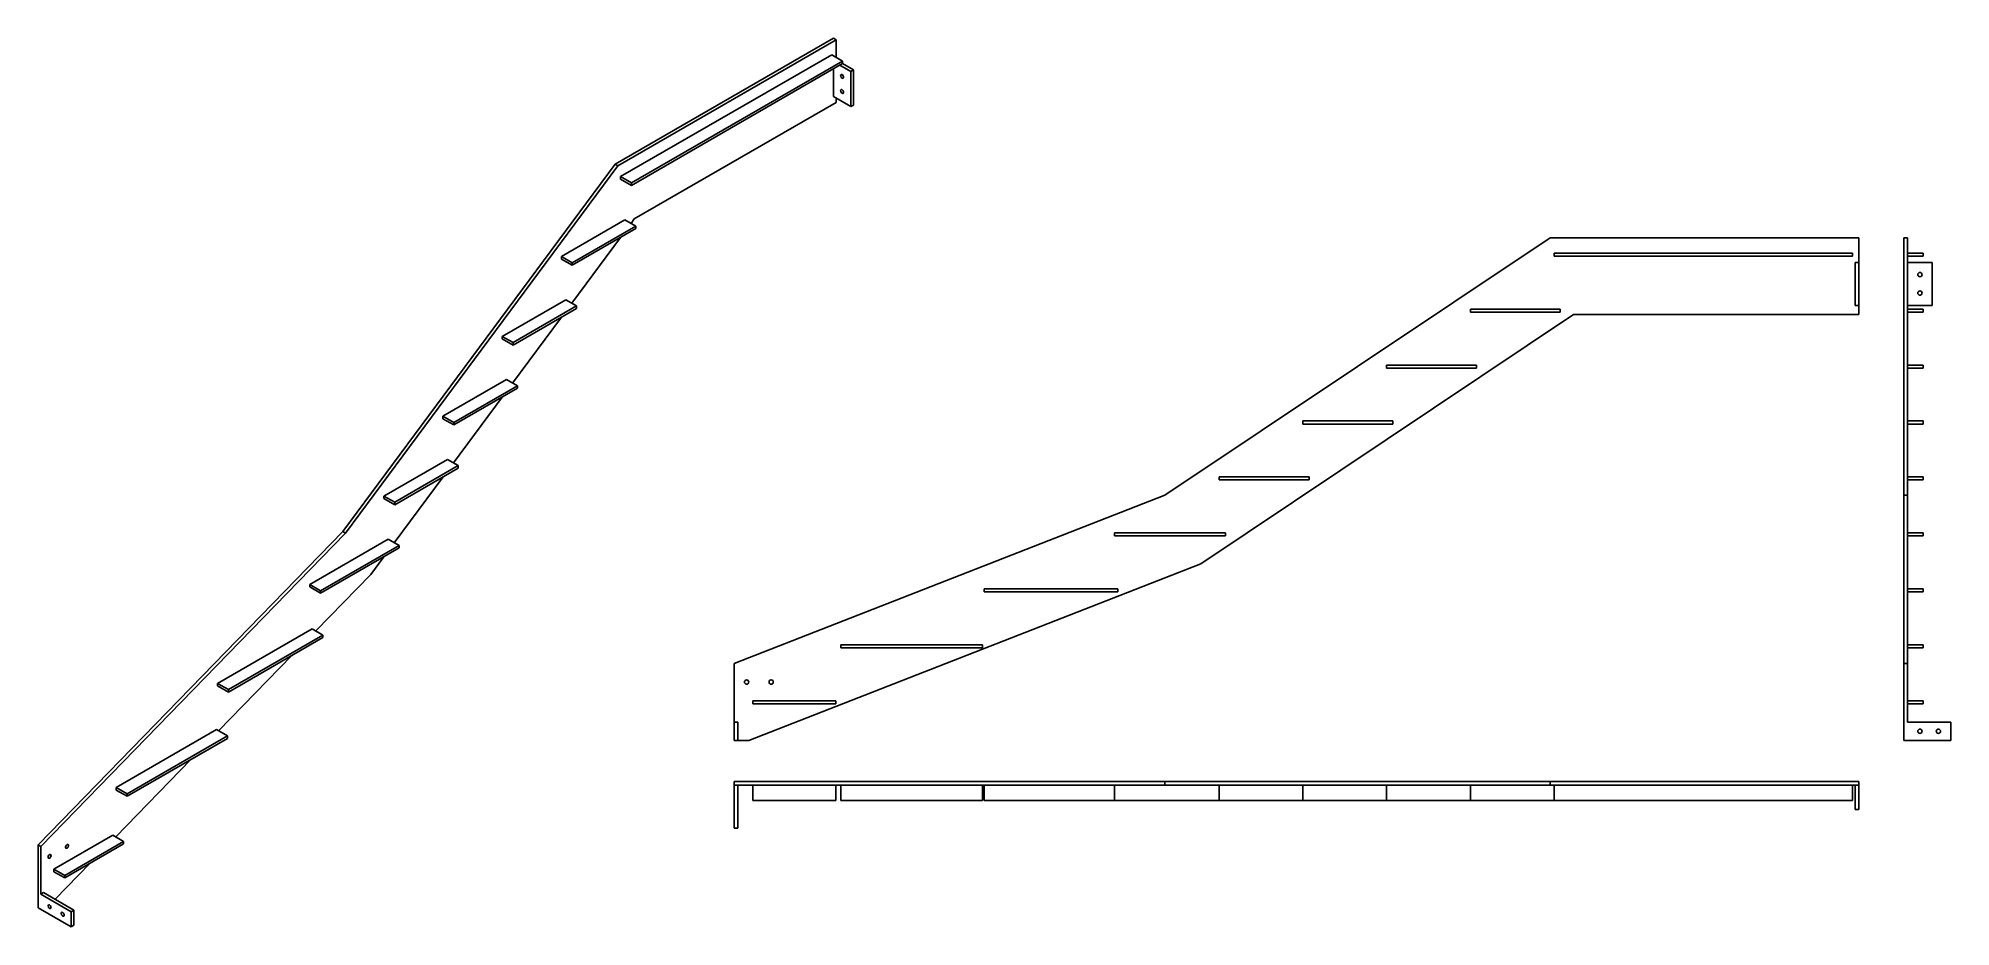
# Model space of a CAD drawing. Header units: millimetres. Extents: x -3972 to 2243, y -1099 to 1789.
import ezdxf

# ---------------------------------------------------------------- set-up
doc = ezdxf.new("R2010")
doc.units = ezdxf.units.MM
for name, color, linetype in [('ProjItem193', 7, 'CONTINUOUS'), ('ProjItem194', 7, 'CONTINUOUS'), ('ProjItem195', 7, 'CONTINUOUS'), ('ProjItem196', 7, 'CONTINUOUS')]:
    doc.layers.add(name, color=color, linetype=linetype)

msp = doc.modelspace()

# ---------------------------------------------------------------- linework, layer by layer
at = {"layer": 'ProjItem193'}
for p, q in [((940.675, 1140.61), (-310.685, 303.916)), ((1943.79, 1140.61), (940.675, 1140.61)), ((1943.79, 1060.61), (1943.79, 1140.61)), ((953.71, 1080.61), (953.71, 1090.61)), ((953.71, 1090.61), (1923.79, 1090.61)), ((1923.79, 1080.61), (953.71, 1080.61)), ((1923.79, 1090.61), (1923.79, 1080.61)), ((1943.79, 1060.61), (1931.79, 1060.61)), ((1931.79, 920.61), (1931.79, 1060.61)), ((1943.79, 920.61), (1943.79, 1060.61)), ((-194.304, 80.9966), (1016.55, 890.61)), ((681.71, 898.743), (681.71, 908.743)), ((681.71, 908.743), (973.71, 908.743)), ((973.71, 898.743), (681.71, 898.743)), ((973.71, 908.743), (973.71, 898.743)), ((1016.55, 890.61), (1943.79, 890.61)), ((1943.79, 920.61), (1931.79, 920.61)), ((1943.79, 890.61), (1943.79, 920.61)), ((409.71, 716.877), (409.71, 726.877)), ((409.71, 726.877), (701.71, 726.877)), ((701.71, 716.877), (409.71, 716.877)), ((701.71, 726.877), (701.71, 716.877)), ((137.71, 535.01), (137.71, 545.01)), ((137.71, 545.01), (429.71, 545.01)), ((429.71, 535.01), (137.71, 535.01)), ((429.71, 545.01), (429.71, 535.01)), ((-134.29, 353.143), (-134.29, 363.143)), ((-134.29, 363.143), (157.71, 363.143)), ((157.71, 353.143), (-134.29, 353.143)), ((157.71, 363.143), (157.71, 353.143)), ((-310.685, 303.916), (-1710.21, -243.659)), ((-474.455, 171.276), (-474.455, 181.276)), ((-474.455, 181.276), (-114.29, 181.276)), ((-114.29, 171.276), (-474.455, 171.276)), ((-114.29, 181.276), (-114.29, 171.276)), ((-1663.05, -493.659), (-194.304, 80.9966)), ((-898.238, -10.5903), (-898.238, -0.5903)), ((-898.238, -0.5903), (-463.912, -0.5903)), ((-463.912, -10.5903), (-898.238, -10.5903)), ((-463.912, -0.5903), (-463.912, -10.5903)), ((-1364.11, -192.457), (-1364.11, -182.457)), ((-1364.11, -182.457), (-903.243, -182.457)), ((-903.243, -182.457), (-903.243, -192.457)), ((-1710.21, -243.659), (-1710.21, -433.659)), ((-903.243, -192.457), (-1364.11, -192.457)), ((-1379.73, -364.324), (-1650.21, -364.324)), ((-1650.21, -364.324), (-1650.21, -374.324)), ((-1379.73, -374.324), (-1379.73, -364.324)), ((-1710.21, -493.659), (-1710.21, -433.659)), ((-1710.21, -433.659), (-1698.21, -433.659)), ((-1698.21, -433.659), (-1698.21, -493.659)), ((-1650.21, -374.324), (-1379.73, -374.324)), ((-1710.21, -493.659), (-1698.21, -493.659)), ((-1698.21, -493.659), (-1663.05, -493.659))]:
    msp.add_line(p, q, dxfattribs=at)
for centre in [(-1670.21, -303.659), (-1590.21, -303.659)]:
    msp.add_circle(centre, 7, dxfattribs=at)
at = {"layer": 'ProjItem194'}
for p, q in [((-1387.94, 1789.06), (-2097.24, 1379.54)), ((-1379.45, 1784.16), (-2088.76, 1374.64)), ((-1379.45, 1784.16), (-1387.94, 1789.06)), ((-1379.45, 1727.01), (-1379.45, 1784.16)), ((-2079.54, 1339.14), (-1393.59, 1735.17)), ((-2044.19, 1318.73), (-1358.24, 1714.76)), ((-1358.24, 1706.59), (-2044.19, 1310.56)), ((-1393.59, 1735.17), (-1358.24, 1714.76)), ((-1387.94, 1689.45), (-1387.94, 1599.63)), ((-1331.37, 1681.28), (-1366.72, 1701.69)), ((-1358.24, 1714.76), (-1358.24, 1706.59)), ((-1322.88, 1686.18), (-1358.24, 1706.59)), ((-1322.88, 1686.18), (-1331.37, 1681.28)), ((-1331.37, 1566.97), (-1331.37, 1681.28)), ((-1322.88, 1571.87), (-1322.88, 1686.18)), ((-2035.1, 1201.5), (-1379.45, 1580.04)), ((-1387.94, 1599.63), (-1331.37, 1566.97)), ((-1379.45, 1580.04), (-1379.45, 1594.73)), ((-1322.88, 1571.87), (-1331.37, 1566.97)), ((-2097.24, 1379.54), (-2982.09, 185.517)), ((-2088.76, 1374.64), (-2973.6, 180.618)), ((-2088.76, 1374.64), (-2097.24, 1379.54)), ((-2079.54, 1330.97), (-2079.54, 1339.14)), ((-2079.54, 1339.14), (-2044.19, 1318.73)), ((-2079.54, 1330.97), (-2044.19, 1310.56)), ((-2044.19, 1310.56), (-2044.19, 1318.73)), ((-2271.87, 1079.6), (-2065.4, 1198.81)), ((-2065.4, 1198.81), (-2030.04, 1178.4)), ((-2045.57, 1187.36), (-2035.1, 1201.5)), ((-2237.91, 927.828), (-2079.38, 1141.75)), ((-2236.52, 1059.19), (-2030.04, 1178.4)), ((-2030.04, 1170.23), (-2236.52, 1051.02)), ((-2030.04, 1178.4), (-2030.04, 1170.23)), ((-2271.87, 1071.44), (-2271.87, 1079.6)), ((-2271.87, 1079.6), (-2236.52, 1059.19)), ((-2271.87, 1071.44), (-2236.52, 1051.02)), ((-2236.52, 1051.02), (-2236.52, 1059.19)), ((-2464.21, 820.064), (-2257.73, 939.273)), ((-2257.73, 939.273), (-2222.38, 918.86)), ((-2430.24, 668.291), (-2271.71, 882.211)), ((-2428.85, 799.652), (-2222.38, 918.86)), ((-2222.38, 910.695), (-2428.85, 791.487)), ((-2222.38, 918.86), (-2222.38, 910.695)), ((-2464.21, 811.899), (-2464.21, 820.064)), ((-2464.21, 820.064), (-2428.85, 799.652)), ((-2464.21, 811.899), (-2428.85, 791.487)), ((-2428.85, 791.487), (-2428.85, 799.652)), ((-2656.54, 560.527), (-2450.06, 679.736)), ((-2622.57, 408.753), (-2464.05, 622.674)), ((-2621.18, 540.115), (-2414.71, 659.323)), ((-2414.71, 651.158), (-2621.18, 531.95)), ((-2450.06, 679.736), (-2414.71, 659.323)), ((-2414.71, 659.323), (-2414.71, 651.158)), ((-2656.54, 552.362), (-2656.54, 560.527)), ((-2656.54, 560.527), (-2621.18, 540.115)), ((-2656.54, 552.362), (-2621.18, 531.95)), ((-2621.18, 531.95), (-2621.18, 540.115)), ((-2848.87, 300.99), (-2642.4, 420.199)), ((-2813.52, 280.578), (-2607.04, 399.786)), ((-2607.04, 391.621), (-2813.52, 272.413)), ((-2642.4, 420.199), (-2607.04, 399.786)), ((-2607.04, 399.786), (-2607.04, 391.621)), ((-2814.91, 149.216), (-2656.38, 363.137)), ((-2848.87, 292.825), (-2848.87, 300.99)), ((-2848.87, 300.99), (-2813.52, 280.578)), ((-2848.87, 292.825), (-2813.52, 272.413)), ((-2813.52, 272.413), (-2813.52, 280.578)), ((-2982.09, 185.517), (-3971.71, -832.931)), ((-2973.6, 180.618), (-3963.22, -837.83)), ((-3089.41, 13.6247), (-2834.73, 160.662)), ((-3054.05, -6.7877), (-2799.38, 140.249)), ((-2799.38, 132.084), (-3054.05, -14.9527)), ((-2973.6, 180.618), (-2982.09, 185.517)), ((-2834.73, 160.662), (-2799.38, 140.249)), ((-2799.38, 140.249), (-2799.38, 132.084)), ((-2891.31, 46.1177), (-2848.71, 103.6)), ((-3089.41, 5.4597), (-3089.41, 13.6247)), ((-3089.41, 13.6247), (-3054.05, -6.7877)), ((-3089.41, 5.4597), (-3054.05, -14.9527)), ((-3069.8, -137.577), (-2891.31, 46.1177)), ((-3054.05, -14.9527), (-3054.05, -6.7877)), ((-3389.07, -307.877), (-3081.95, -130.564)), ((-3353.71, -328.29), (-3046.6, -150.977)), ((-3046.6, -159.142), (-3353.71, -336.455)), ((-3081.95, -130.564), (-3046.6, -150.977)), ((-3046.6, -150.977), (-3046.6, -159.142)), ((-3385.53, -462.5), (-3147.2, -217.223)), ((-3389.07, -316.042), (-3389.07, -307.877)), ((-3389.07, -307.877), (-3353.71, -328.29)), ((-3389.07, -316.042), (-3353.71, -336.455)), ((-3353.71, -336.455), (-3353.71, -328.29)), ((-3718.49, -646.562), (-3392.6, -458.414)), ((-3683.13, -666.974), (-3357.25, -478.827)), ((-3357.25, -486.992), (-3683.13, -675.139)), ((-3392.6, -458.414), (-3357.25, -478.827)), ((-3357.25, -478.827), (-3357.25, -486.992)), ((-3720.14, -806.859), (-3475.88, -555.481)), ((-3718.49, -654.727), (-3718.49, -646.562)), ((-3718.49, -646.562), (-3683.13, -666.974)), ((-3718.49, -654.727), (-3683.13, -675.139)), ((-3683.13, -675.139), (-3683.13, -666.974)), ((-3729.53, -801.434), (-3920.79, -911.858)), ((-3729.53, -801.434), (-3694.18, -821.846)), ((-3963.22, -837.83), (-3971.71, -832.931)), ((-3971.71, -832.931), (-3971.71, -1037.06)), ((-3963.22, -837.83), (-3963.22, -992.965)), ((-3694.18, -821.846), (-3885.44, -932.27)), ((-3885.44, -940.435), (-3694.18, -830.011)), ((-3694.18, -830.011), (-3694.18, -821.846)), ((-3920.79, -911.858), (-3920.79, -920.022)), ((-3920.79, -911.858), (-3885.44, -932.27)), ((-3920.79, -920.022), (-3885.44, -940.435)), ((-3917.25, -1009.71), (-3804.56, -893.74)), ((-3963.22, -992.965), (-3954.73, -988.066)), ((-3864.22, -1050.12), (-3963.22, -992.965)), ((-3954.73, -988.066), (-3855.74, -1045.22)), ((-3885.44, -932.27), (-3885.44, -940.435)), ((-3864.22, -1099.11), (-3971.71, -1037.06)), ((-3864.22, -1050.12), (-3855.74, -1045.22)), ((-3864.22, -1099.11), (-3864.22, -1050.12)), ((-3855.74, -1045.22), (-3855.74, -1094.21)), ((-3864.22, -1099.11), (-3855.74, -1094.21))]:
    msp.add_line(p, q, dxfattribs=at)
for centre, major_axis, start_param, end_param in [((-1359.65, 1664.95), (3.5, -6.0622), -3.14159, -0.785398), ((-1359.65, 1615.96), (3.5, -6.0622), -3.14159, -0.785398), ((-1359.65, 1664.95), (3.5, -6.0622), 0, -3.14159), ((-1359.65, 1615.96), (3.5, -6.0622), 0, -3.14159), ((-1359.65, 1664.95), (3.5, -6.0622), -0.785398, 0), ((-1359.65, 1615.96), (3.5, -6.0622), -0.785398, 0), ((-3934.94, -870.49), (3.5, 6.0622), 0, -3.92699), ((-3934.94, -870.49), (3.5, 6.0622), -3.14159, 0), ((-3878.37, -837.83), (3.5, 6.0622), 0, -3.92699), ((-3878.37, -837.83), (3.5, 6.0622), -3.92699, -3.14159), ((-3878.37, -837.83), (3.5, 6.0622), -3.14159, 0), ((-3934.94, -870.49), (3.5, 6.0622), -3.92699, -3.14159), ((-3934.94, -1033.79), (-3.5, 6.0622), 0, 3.14159), ((-3934.94, -1033.79), (-3.5, 6.0622), 5.49779, 0), ((-3934.94, -1033.79), (-3.5, 6.0622), 3.14159, 5.49779), ((-3892.51, -1058.28), (-3.5, 6.0622), 0, 3.14159), ((-3892.51, -1058.28), (-3.5, 6.0622), 5.49779, 0), ((-3892.51, -1058.28), (-3.5, 6.0622), 3.14159, 5.49779)]:
    msp.add_ellipse(centre, major_axis=major_axis, ratio=0.57735, start_param=start_param, end_param=end_param, dxfattribs=at)
at = {"layer": 'ProjItem195'}
for p, q in [((2090.67, 1140.61), (2090.67, 303.916)), ((2102.67, 1140.61), (2090.67, 1140.61)), ((2102.67, 1140.61), (2102.67, 303.916)), ((2102.67, 1090.61), (2152.67, 1090.61)), ((2102.67, 1080.61), (2152.67, 1080.61)), ((2182.67, 1060.61), (2102.67, 1060.61)), ((2152.67, 1080.61), (2152.67, 1090.61)), ((2182.67, 920.61), (2182.67, 1060.61)), ((2102.67, 920.61), (2182.67, 920.61)), ((2102.67, 908.743), (2152.67, 908.743)), ((2102.67, 898.743), (2152.67, 898.743)), ((2152.67, 898.743), (2152.67, 908.743)), ((2102.67, 726.877), (2152.67, 726.877)), ((2102.67, 716.877), (2152.67, 716.877)), ((2152.67, 716.877), (2152.67, 726.877)), ((2102.67, 545.01), (2152.67, 545.01)), ((2102.67, 535.01), (2152.67, 535.01)), ((2152.67, 535.01), (2152.67, 545.01)), ((2102.67, 363.143), (2152.67, 363.143)), ((2102.67, 353.143), (2152.67, 353.143)), ((2152.67, 353.143), (2152.67, 363.143)), ((2090.67, 303.916), (2090.67, -243.659)), ((2102.67, 303.916), (2090.67, 303.916)), ((2102.67, 303.916), (2102.67, -243.659)), ((2102.67, 181.276), (2152.67, 181.276)), ((2102.67, 171.276), (2152.67, 171.276)), ((2152.67, 171.276), (2152.67, 181.276)), ((2102.67, -0.5903), (2152.67, -0.5903)), ((2102.67, -10.5903), (2152.67, -10.5903)), ((2152.67, -10.5903), (2152.67, -0.5903)), ((2102.67, -182.457), (2152.67, -182.457)), ((2152.67, -192.457), (2152.67, -182.457)), ((2102.67, -243.659), (2090.67, -243.659)), ((2090.67, -243.659), (2090.67, -493.659)), ((2102.67, -192.457), (2152.67, -192.457)), ((2102.67, -243.659), (2102.67, -433.659)), ((2102.67, -364.324), (2152.67, -364.324)), ((2152.67, -364.324), (2152.67, -374.324)), ((2102.67, -374.324), (2152.67, -374.324)), ((2242.67, -433.659), (2102.67, -433.659)), ((2242.67, -493.659), (2242.67, -433.659)), ((2242.67, -493.659), (2090.67, -493.659))]:
    msp.add_line(p, q, dxfattribs=at)
for centre in [(2142.67, 1020.61), (2142.67, 960.61), (2142.67, -463.659), (2202.67, -463.659)]:
    msp.add_circle(centre, 7, dxfattribs=at)
at = {"layer": 'ProjItem196'}
for p, q in [((-1710.21, -638.445), (-1710.21, -626.445)), ((-310.685, -626.445), (-1710.21, -626.445)), ((-310.685, -638.445), (-1710.21, -638.445)), ((-1710.21, -778.445), (-1710.21, -638.445)), ((-1698.21, -638.445), (-1698.21, -778.445)), ((-1650.21, -638.445), (-1650.21, -688.445)), ((-1379.73, -638.445), (-1379.73, -688.445)), ((-1364.11, -638.445), (-1364.11, -688.445)), ((-903.243, -638.445), (-903.243, -688.445)), ((-898.238, -638.445), (-898.238, -688.445)), ((-474.455, -638.445), (-474.455, -688.445)), ((-310.685, -638.445), (-310.685, -626.445)), ((940.675, -626.445), (-310.685, -626.445)), ((940.675, -638.445), (-310.685, -638.445)), ((-134.29, -638.445), (-134.29, -688.445)), ((137.71, -638.445), (137.71, -688.445)), ((409.71, -638.445), (409.71, -688.445)), ((681.71, -638.445), (681.71, -688.445)), ((1943.79, -626.445), (940.675, -626.445)), ((940.675, -638.445), (940.675, -626.445)), ((1943.79, -638.445), (940.675, -638.445)), ((953.71, -638.445), (953.71, -688.445)), ((1923.79, -638.445), (1923.79, -688.445)), ((1931.79, -718.445), (1931.79, -638.445)), ((1943.79, -638.445), (1943.79, -626.445)), ((1943.79, -718.445), (1943.79, -638.445)), ((-1379.73, -688.445), (-1650.21, -688.445)), ((-1364.11, -688.445), (-903.243, -688.445)), ((-898.238, -688.445), (-474.455, -688.445)), ((-474.455, -688.445), (-134.29, -688.445)), ((-134.29, -688.445), (137.71, -688.445)), ((137.71, -688.445), (409.71, -688.445)), ((409.71, -688.445), (681.71, -688.445)), ((681.71, -688.445), (953.71, -688.445)), ((953.71, -688.445), (1923.79, -688.445)), ((1943.79, -718.445), (1931.79, -718.445)), ((-1710.21, -778.445), (-1698.21, -778.445))]:
    msp.add_line(p, q, dxfattribs=at)

doc.saveas('drawing.dxf')
